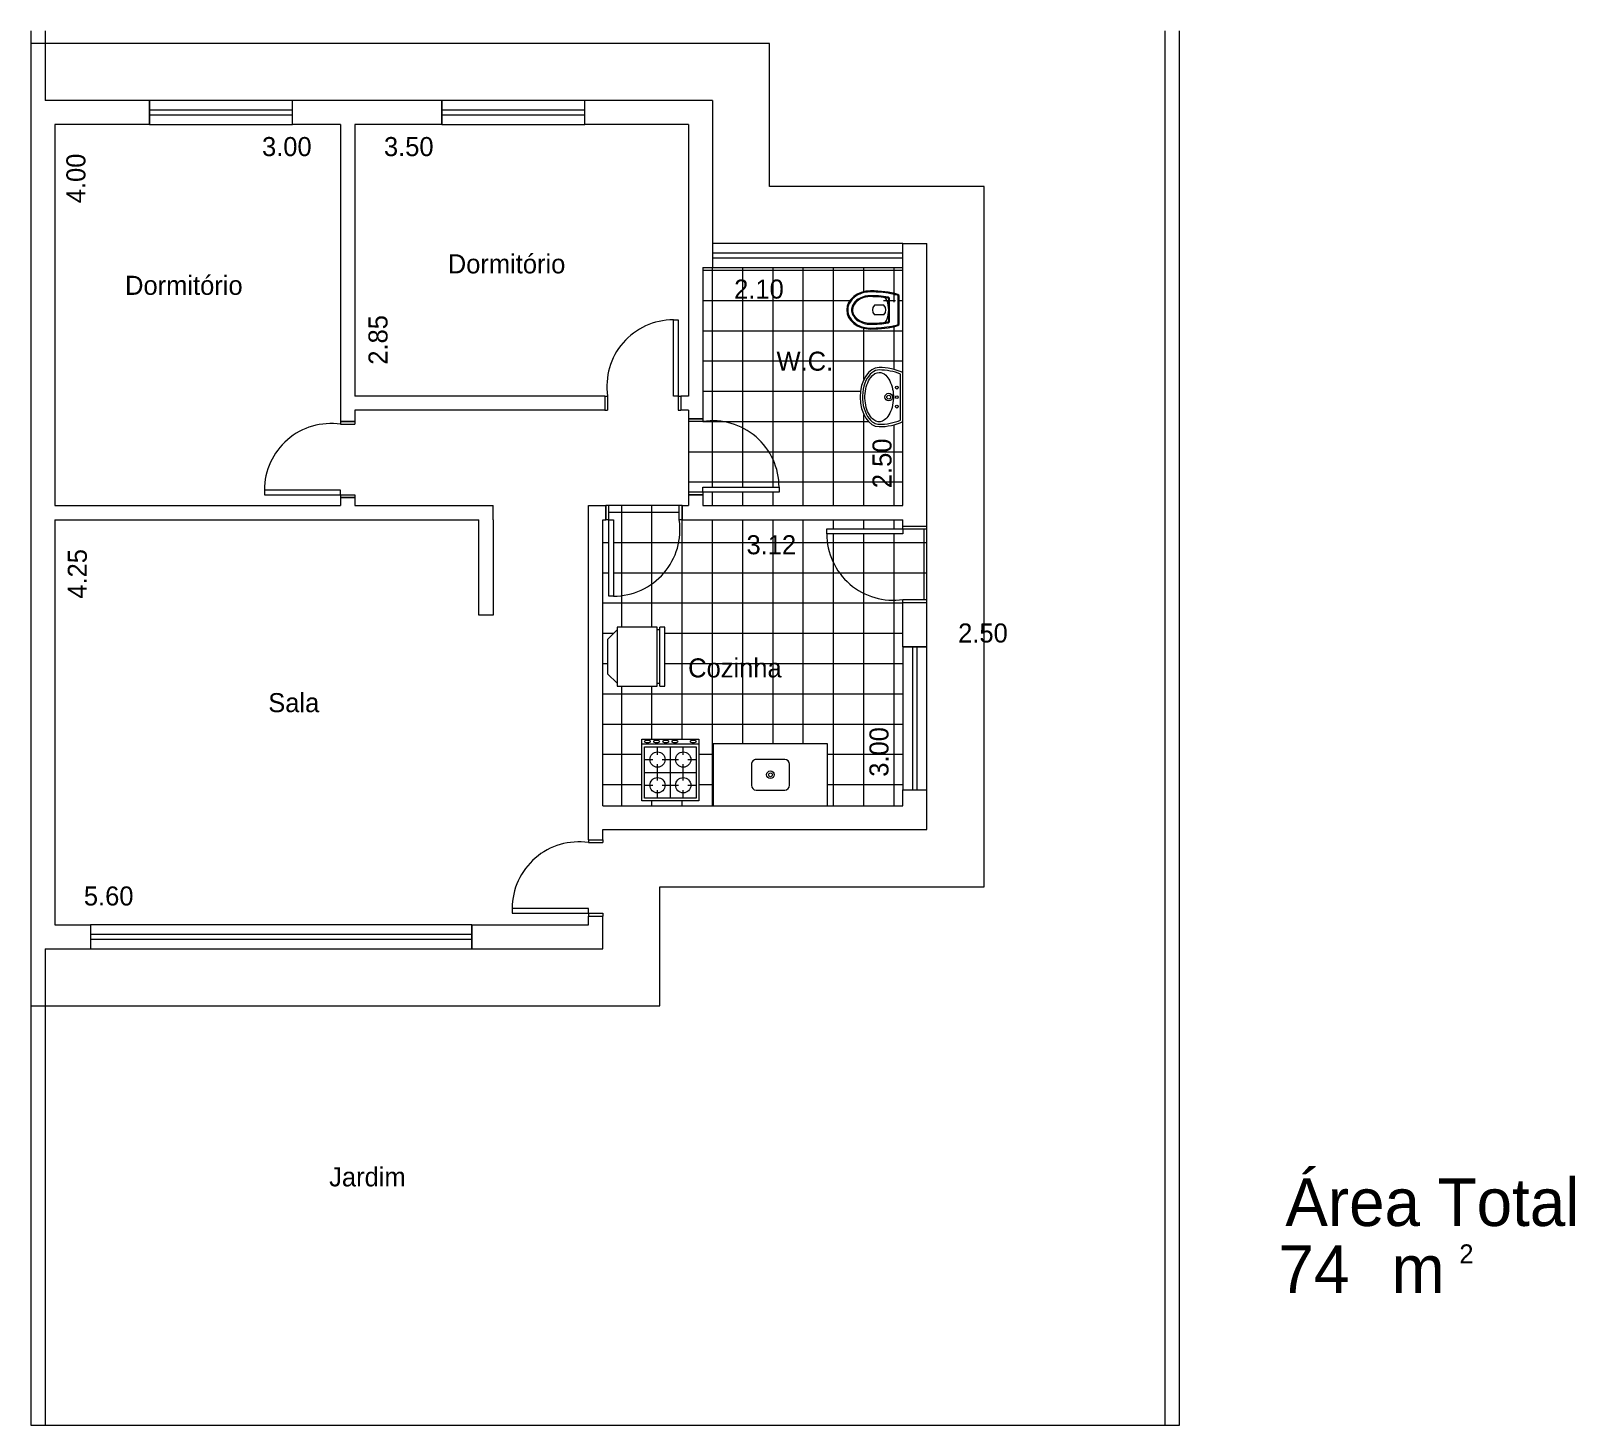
# Model space of a CAD drawing. Extents: x 0 to 16.2, y 0 to 14.6.
import ezdxf

# ---------------------------------------------------------------- set-up
doc = ezdxf.new("R2010")
doc.units = 0
doc.layers.get('0').update_dxf_attribs({"linetype": 'CONTINUOUS'})
doc.layers.get('DEFPOINTS').update_dxf_attribs({"linetype": 'CONTINUOUS'})
for name, color, linetype in [('ARQ3', 3, 'CONTINUOUS'), ('BLOCO', 7, 'CONTINUOUS'), ('BLOCOS', 7, 'CONTINUOUS'), ('HACHURA', 1, 'CONTINUOUS')]:
    doc.layers.add(name, color=color, linetype=linetype)
doc.styles.add('PADRÃO', font='', dxfattribs={"height": 0.2})
doc.styles.get('PADRÃO').set_extended_font_data('AvantGarde Bk BT')
doc.dimstyles.new('PADRÃOS', dxfattribs={"dimtxt": 0.15, "dimasz": 0.1, "dimexe": 1.25, "dimexo": 0.625, "dimgap": 0.1, "dimtad": 0, "dimjust": 1, "dimzin": 1, "dimdsep": 46, "dimtxsty": 'PADRÃO', "dimcen": 2.5, "dimse1": 1, "dimse2": 1, "dimsd1": 1, "dimsd2": 1, "dimclrt": 1, "dimadec": 0, "dimazin": 0, "dimtfac": 1, "dimtdec": 4, "dimtmove": 0, "dimatfit": 3, "dimfxl": 1, "dimtolj": 1, "dimtzin": 0, "dimarcsym": 0})
pattern_1 = [(0, (-139.5340085024382, -157.7421521348894), (0, 0.3175), []), (90, (-139.5340085024382, -157.7421521348894), (-0.3175, 1.944062586693024e-17), [])]

# ---------------------------------------------------------------- blocks, each defined once
blk = doc.blocks.new('J15')
at = {"layer": 'BLOCO'}
for p, q in [((1.5, 0.25), (0, 0.25)), ((0, 0.25), (0, 0)), ((1.5, 0), (1.5, 0.25)), ((1.5, 0.1500000000000057), (0, 0.1500000000000057)), ((0, 0.09999999999999432), (1.5, 0.09999999999999432)), ((0, 0), (1.5, 0))]:
    blk.add_line(p, q, dxfattribs=at)
blk = doc.blocks.new('J2')
at = {"layer": 'BLOCO'}
for p, q in [((0, 0.25), (0, 0)), ((2, 0.25), (0, 0.25)), ((2, 0), (2, 0.25)), ((2, 0.1500000000000057), (0, 0.1500000000000057)), ((0, 0.09999999999999432), (2, 0.09999999999999432)), ((0, 0), (2, 0))]:
    blk.add_line(p, q, dxfattribs=at)
blk = doc.blocks.new('P80D15')
at = {"layer": 'BLOCO', "ltscale": 0.015}
for p, q in [((0, 0.1500000000000057), (0, 0)), ((0, 0.1500000000000341), (0.03000000000000114, 0.1500000000000341)), ((0, 2.842170943040401e-14), (0.03000000000000114, 0)), ((0.03000000000000114, 0.1500000000000057), (0.03000000000000114, 0)), ((0.7700000000000102, 0.1500000000000057), (0.7700000000000102, 0)), ((0.7700000000000102, 0.1500000000000057), (0.8000000000000114, 0.1500000000000057)), ((0.7699999999999818, 0), (0.8000000000000114, 0)), ((0.8000000000000114, 0.1500000000000057), (0.8000000000000114, 0))]:
    blk.add_line(p, q, dxfattribs=at)
at = {"layer": 'BLOCO'}
blk.add_lwpolyline([(0.7700000000000102, 0.1500000000000057), (0.7199999999999989, 0.1500000000000057), (0.7199999999999989, 0.950000000000017), (0.7700000000000102, 0.950000000000017)], close=True, dxfattribs=at)
at = {"layer": 'BLOCO', "ltscale": 0.015}
blk.add_arc((0.7199999999999989, 0.2524375000000134), 0.6975625000000036, 89.99999999999959, 188.444460412286, dxfattribs=at)
blk = doc.blocks.new('P80E15')
at = {"layer": 'BLOCO', "ltscale": 0.015}
for p, q in [((0.03000000000000114, 0.1500000000000057), (0, 0.1500000000000057)), ((0, 0.1500000000000057), (0, 0)), ((0.03000000000000114, 2.842170943040401e-14), (0, 0)), ((0.03000000000000114, 0.1500000000000057), (0.03000000000000114, 0)), ((0.8000000000000114, 0.1500000000000341), (0.7700000000000102, 0.1500000000000341)), ((0.7700000000000102, 0.1500000000000057), (0.7700000000000102, 0)), ((0.8000000000000114, 2.842170943040401e-14), (0.7700000000000102, 5.684341886080801e-14)), ((0.8000000000000114, 0.1500000000000057), (0.8000000000000114, 0))]:
    blk.add_line(p, q, dxfattribs=at)
at = {"layer": 'BLOCO'}
blk.add_lwpolyline([(0.03000000000000114, 0.1500000000000057), (0.0800000000000125, 0.1500000000000057), (0.0800000000000125, 0.950000000000017), (0.03000000000000114, 0.950000000000017)], close=True, dxfattribs=at)
at = {"layer": 'BLOCO', "ltscale": 0.015}
blk.add_arc((0.0800000000000125, 0.2524375000000134), 0.6975625000000036, 351.555539587714, 90.00000000000041, dxfattribs=at)
blk = doc.blocks.new('P80D25')
at = {"layer": 'BLOCO', "ltscale": 0.015}
for p, q in [((0, 0.2499999999999716), (0, 0)), ((0, 0.25), (0.03000000000000114, 0.25)), ((0.03000000000000114, 0.2499999999999716), (0.03000000000000114, 0)), ((0.7700000000000102, 0.2499999999999716), (0.7700000000000102, -2.842170943040401e-14)), ((0.7700000000000102, 0.2499999999999716), (0.8000000000000114, 0.2499999999999716)), ((0.8000000000000114, 0.2499999999999716), (0.8000000000000114, -2.842170943040401e-14)), ((0, 0), (0.8000000000000114, -2.842170943040401e-14))]:
    blk.add_line(p, q, dxfattribs=at)
at = {"layer": 'BLOCO'}
blk.add_lwpolyline([(0.7700000000000102, 0.2499999999999716), (0.7199999999999989, 0.2499999999999716), (0.7199999999999989, 1.049999999999983), (0.7700000000000102, 1.049999999999983)], close=True, dxfattribs=at)
at = {"layer": 'BLOCO', "ltscale": 0.015}
blk.add_arc((0.7199999999999989, 0.3524374999999793), 0.6975625000000036, 89.99999999999959, 188.444460412286, dxfattribs=at)
blk = doc.blocks.new('J4')
at = {"layer": 'BLOCO'}
for p, q in [((4, 0.25), (0, 0.25)), ((0, 0.25), (0, 0)), ((4, 0), (4, 0.25)), ((4, 0.1500000000000057), (0, 0.1500000000000057)), ((0, 0.09999999999999432), (4, 0.09999999999999432)), ((0, 0), (4, 0))]:
    blk.add_line(p, q, dxfattribs=at)
blk = doc.blocks.new('*D10')
at = {"layer": 'DEFPOINTS', "color": 0, "linetype": 'ByBlock', "ltscale": 0.015}
for p in [(139.7840085024383, 171.3921521348894), (142.7840085024383, 171.3921521348894), (139.7840085024383, 171.1587201478096)]:
    blk.add_point(p, dxfattribs=at)
at = {"color": 1, "linetype": 'ByBlock', "ltscale": 0.015, "insert": (142.2193107002405, 171.1587201478096), "char_height": 0.2, "attachment_point": 5, "style": 'PADRÃO'}
blk.add_mtext('\\A1;3.00', dxfattribs=at)
blk = doc.blocks.new('*D11')
at = {"layer": 'DEFPOINTS', "color": 0, "linetype": 'ByBlock', "ltscale": 0.015}
for p in [(139.7840085024383, 171.3921521348894), (139.7840085024383, 167.3921521348894), (140.0074843255831, 167.3921521348894)]:
    blk.add_point(p, dxfattribs=at)
at = {"color": 1, "linetype": 'ByBlock', "ltscale": 0.015, "insert": (140.0074843255831, 170.8260120249993), "char_height": 0.2, "attachment_point": 5, "rotation": 90, "style": 'PADRÃO'}
blk.add_mtext('\\A1;4.00', dxfattribs=at)
blk = doc.blocks.new('*D12')
at = {"layer": 'DEFPOINTS', "color": 0, "linetype": 'ByBlock', "ltscale": 0.015}
for p in [(142.9340085024383, 171.3921521348894), (146.4340085024383, 171.3921521348894), (146.4340085024383, 171.1587201478096)]:
    blk.add_point(p, dxfattribs=at)
at = {"color": 1, "linetype": 'ByBlock', "ltscale": 0.015, "insert": (143.4987063046361, 171.1587201478096), "char_height": 0.2, "attachment_point": 5, "style": 'PADRÃO'}
blk.add_mtext('\\A1;3.50', dxfattribs=at)
blk = doc.blocks.new('*D13')
at = {"layer": 'DEFPOINTS', "color": 0, "linetype": 'ByBlock', "ltscale": 0.015}
for p in [(142.9340085024383, 171.3921521348894), (143.1771511606357, 171.3921521348894), (142.9340085024383, 168.5421521348894)]:
    blk.add_point(p, dxfattribs=at)
at = {"color": 1, "linetype": 'ByBlock', "ltscale": 0.015, "insert": (143.1771511606357, 169.1313691678565), "char_height": 0.2, "attachment_point": 5, "rotation": 90, "style": 'PADRÃO'}
blk.add_mtext('\\A1;2.85', dxfattribs=at)
blk = doc.blocks.new('*D14')
at = {"layer": 'DEFPOINTS', "color": 0, "linetype": 'ByBlock', "ltscale": 0.015}
for p in [(146.5840085024383, 169.8921521348895), (148.6840085024382, 169.8921521348895), (148.6840085024382, 169.6634529299051)]:
    blk.add_point(p, dxfattribs=at)
at = {"color": 1, "linetype": 'ByBlock', "ltscale": 0.015, "insert": (147.1730881727679, 169.6634529299051), "char_height": 0.2, "attachment_point": 5, "style": 'PADRÃO'}
blk.add_mtext('\\A1;2.10', dxfattribs=at)
blk = doc.blocks.new('*D15')
at = {"layer": 'DEFPOINTS', "color": 0, "linetype": 'ByBlock', "ltscale": 0.015}
for p in [(148.4652383524117, 169.8921521348894), (148.6840085024383, 169.8921521348894), (148.6840085024383, 167.3921521348894)]:
    blk.add_point(p, dxfattribs=at)
at = {"color": 1, "linetype": 'ByBlock', "ltscale": 0.015, "insert": (148.4652383524117, 167.8357824601574), "char_height": 0.2, "attachment_point": 5, "rotation": 90, "style": 'PADRÃO'}
blk.add_mtext('\\A1;2.50', dxfattribs=at)
blk = doc.blocks.new('*D16')
at = {"layer": 'DEFPOINTS', "color": 0, "linetype": 'ByBlock', "ltscale": 0.015}
for p in [(148.4333822709438, 167.2421521348894), (148.6840085024383, 167.2421521348894), (148.6840085024383, 164.2421521348894)]:
    blk.add_point(p, dxfattribs=at)
at = {"color": 1, "linetype": 'ByBlock', "ltscale": 0.015, "insert": (148.4333822709438, 164.8068499370872), "char_height": 0.2, "attachment_point": 5, "rotation": 90, "style": 'PADRÃO'}
blk.add_mtext('\\A1;3.00', dxfattribs=at)
blk = doc.blocks.new('*D17')
at = {"layer": 'DEFPOINTS', "color": 0, "linetype": 'ByBlock', "ltscale": 0.015}
for p in [(145.5665423325752, 167.2421521348895), (148.6840085024383, 167.2421521348894), (145.5665423325752, 166.9800517594688)]:
    blk.add_point(p, dxfattribs=at)
at = {"color": 1, "linetype": 'ByBlock', "ltscale": 0.015, "insert": (147.3024962296139, 166.9800517594688), "char_height": 0.2, "attachment_point": 5, "style": 'PADRÃO'}
blk.add_mtext('\\A1;3.12', dxfattribs=at)
blk = doc.blocks.new('*D18')
at = {"layer": 'DEFPOINTS', "color": 0, "linetype": 'ByBlock', "ltscale": 0.015}
for p in [(139.7840085024383, 167.2421521348894), (139.7840085024383, 162.9921521348894), (140.0224219834037, 162.9921521348894)]:
    blk.add_point(p, dxfattribs=at)
at = {"color": 1, "linetype": 'ByBlock', "ltscale": 0.015, "insert": (140.0224219834037, 166.6758746623619), "char_height": 0.2, "attachment_point": 5, "rotation": 90, "style": 'PADRÃO'}
blk.add_mtext('\\A1;4.25', dxfattribs=at)
blk = doc.blocks.new('*D19')
at = {"layer": 'DEFPOINTS', "color": 0, "linetype": 'ByBlock', "ltscale": 0.015}
for p in [(145.3840085024382, 163.294146785873), (139.7840085024383, 162.9921521348894), (145.3840085024382, 162.9921521348894)]:
    blk.add_point(p, dxfattribs=at)
at = {"color": 1, "linetype": 'ByBlock', "ltscale": 0.015, "insert": (140.3504233376031, 163.294146785873), "char_height": 0.2, "attachment_point": 5, "style": 'PADRÃO'}
blk.add_mtext('\\A1;5.60', dxfattribs=at)
blk = doc.blocks.new('*D20')
at = {"layer": 'DEFPOINTS', "color": 0, "linetype": 'ByBlock', "ltscale": 0.015}
for p in [(151.4340085024383, 166.0540075707848), (148.9340085024383, 163.9921521348894), (151.4340085024383, 163.9921521348894)]:
    blk.add_point(p, dxfattribs=at)
at = {"color": 1, "linetype": 'ByBlock', "ltscale": 0.015, "insert": (149.523088172768, 166.0540075707848), "char_height": 0.2, "attachment_point": 5, "style": 'PADRÃO'}
blk.add_mtext('\\A1;2.50', dxfattribs=at)
blk = doc.blocks.new('DORMI')
at = {"layer": 'HACHURA', "ltscale": 0.015, "style": 'PADRÃO'}
blk.add_text('Dormitório', height=0.2, dxfattribs=at).set_placement((-0.5164404245072092, -0.06614472024716633))
blk = doc.blocks.new('SALA')
at = {"layer": 'HACHURA', "ltscale": 0.015, "style": 'PADRÃO'}
blk.add_text('Sala', height=0.2, dxfattribs=at).set_placement((-0.2331277903099362, -0.02739059275700129))
blk = doc.blocks.new('WC')
at = {"layer": 'HACHURA', "ltscale": 0.015, "style": 'PADRÃO'}
blk.add_text('W.C.', height=0.2, dxfattribs=at).set_placement((-0.137135439593294, -0.09586776615662984))
blk = doc.blocks.new('COZINHA')
at = {"layer": 'HACHURA', "ltscale": 0.015, "style": 'PADRÃO'}
blk.add_text('Cozinha', height=0.2, dxfattribs=at).set_placement((-0.6582467478390299, -0.06847717339962855))
blk = doc.blocks.new('VASOSAN')
at = {"layer": 'BLOCOS'}
for p, q in [((-0.04999870165021036, 0.1999637913173729), (-0.04999870165021036, 0.300036208682684)), ((0.05000129834978395, 0.2000000000000171), (0.05000129834978395, 0.3000000000000398)), ((-0.1449592708755176, 0.04000000000002046), (0.1449618675667352, 0.04000000000002046)), ((-0.144958964094414, 0.05000000000001137), (0.144958964094414, 0.05000000000001137)), ((-0.1156907586723577, 0.1400000000000148), (0.1156608751354042, 0.1400000000000148)), ((-0.1156899891503542, 0.1500000000000057), (0.1156563640565906, 0.1500000000000057))]:
    blk.add_line(p, q, dxfattribs=at)
for centre, radius, start, end in [((-1.681254687468936e-05, 0.2500000000000284), 0.07072348561596478, 44.98962509969003, 134.9688828081831), ((-1.681254687468936e-05, 0.2500000000000284), 0.07072348561596478, 225.0311171918169, 315.01037490031), ((-0.1449592708755176, 0.06000000000784667), 0.02, 195.5363314444965, 269.9999999879495), ((-0.1449589640944282, 0.0600000000000307), 0.01, 195.5346797106506, 270), ((-0.1156907586724003, 0.1599999999999966), 0.02, 189.3867869031125, 270.0000000001221), ((-0.1156899891503826, 0.1599999999999113), 0.01, 189.3843767903272, 270.0000000002443), ((0.1156563640566048, 0.1599999999999397), 0.01, 269.9999999999185, 350.5758748885445), ((0.1156608751354185, 0.1600000000000534), 0.02, 269.9999999999593, 350.5771305827586), ((0.1449589640941156, 0.06000000000059913), 0.01, 270.0000000017912, 344.483103753554), ((0.1449618675666784, 0.06000000000008754), 0.02, 270.0000000001221, 344.463668535786)]:
    blk.add_arc(centre, radius, start, end, dxfattribs=at)
for centre, major_axis, ratio, start_param, end_param in [((1.298349786793551e-06, 0.3400000000000034), (0, 0.25), 0.8000000000000114, 4.71238898038469, 7.853981633974483), ((1.298349786793551e-06, 0.3400000000000034), (0, 0.5), 0.4000000000000057, 1.570796326794897, 2.178171401941273), ((1.298349786793551e-06, 0.3400000000000034), (0, 0.5), 0.4000000000000057, 4.10501390519934, 4.71238898038469), ((3.162615456631102e-06, 0.2000000000000171), (-0.1315416254084454, 0), 0.380107846735427, 0, 3.141592653589793)]:
    blk.add_ellipse(centre, major_axis=major_axis, ratio=ratio, start_param=start_param, end_param=end_param, dxfattribs=at)
for points, knots in [([(0.1900012983497845, 0.3400000000000034), (0.1900012983497845, 0.3848761319792686), (0.1797393390216371, 0.4296688513161939), (0.1275724019719462, 0.5345347987748141), (0.06728061332151469, 0.5774883381547511), (-0.05557463358574921, 0.5822833263597715), (-0.1176873313140447, 0.5442092108278018), (-0.1772271428546759, 0.4396819034496957), (-0.1899987016502109, 0.3899119131999385), (-0.1899987016502109, 0.3400000000000034)], [4.71238898038469, 4.71238898038469, 4.71238898038469, 4.71238898038469, 5.268704666077937, 5.268704666077937, 6.251971787216637, 6.251971787216637, 7.235238908355337, 7.235238908355337, 7.853981633974483, 7.853981633974483, 7.853981633974483, 7.853981633974483]), ([(0.1500012983497925, 0.3400000000000034), (0.1500012983497925, 0.3788440209133057), (0.1410350669412708, 0.4175642631073231), (0.09785548235792874, 0.5046356523495774), (0.05186252916044509, 0.5365242863162791), (-0.035906470330346, 0.5428969122828846), (-0.08268716521656927, 0.5186239494114204), (-0.136675398657502, 0.4336095243094746), (-0.1499987016502189, 0.3869668551708401), (-0.1499987016502189, 0.3400000000000034)], [4.71238898038469, 4.71238898038469, 4.71238898038469, 4.71238898038469, 5.267303564860582, 5.267303564860582, 6.225165062483076, 6.225165062483076, 7.18302656010557, 7.18302656010557, 7.853981633974483, 7.853981633974483, 7.853981633974483, 7.853981633974483]), ([(0.1400012983497874, 0.3400000000000034), (0.1400012983497874, 0.3772837390730786), (0.1313244408788421, 0.4146147677288923), (0.08614040026922964, 0.5057958350239744), (0.03502463044166859, 0.5349710805647021), (-0.04931088296146413, 0.5246485128546965), (-0.08846614740087944, 0.4978919085569657), (-0.1301770436703151, 0.4186244413023701), (-0.139998701650228, 0.3793231752999873), (-0.139998701650228, 0.3400000000000034)], [4.71238898038469, 4.71238898038469, 4.71238898038469, 4.71238898038469, 5.266984672173268, 5.266984672173268, 6.376176055750425, 6.376176055750425, 7.268653195712185, 7.268653195712185, 7.853981633974483, 7.853981633974483, 7.853981633974483, 7.853981633974483]), ([(-0.1899987016502109, 0.3400000000000034), (-0.1899987016502109, 0.2628456380244302), (-0.1826597402104682, 0.1857481592563204), (-0.1646350625580055, 0.0962993025843275), (-0.1598779088782436, 0.07633152029333701), (-0.1545936493339752, 0.05732178411361133)], [1.570796326794897, 1.570796326794897, 1.570796326794897, 1.570796326794897, 2.037455774227855, 2.037455774227855, 2.178171373096618, 2.178171373096618, 2.178171373096618, 2.178171373096618]), ([(0.1255213970934932, 0.158362586435743), (0.1304959230626253, 0.1883329397418549), (0.1342856674288981, 0.2197754344096836), (0.1388984311594896, 0.280892952358073), (0.1400012983497874, 0.3104504303007616), (0.1400012983497874, 0.3400000000000034)], [4.319424209334854, 4.319424209334854, 4.319424209334854, 4.319424209334854, 4.526146784234752, 4.526146784234752, 4.71238898038469, 4.71238898038469, 4.71238898038469, 4.71238898038469]), ([(0.1353910129756457, 0.1567256052765629), (0.1406375926198677, 0.1883393074453181), (0.1445703338030171, 0.2215366219332111), (0.1489940345178695, 0.2833246268364178), (0.1500012983497925, 0.3116621455754114), (0.1500012983497925, 0.3400000000000034)], [4.319414935773391, 4.319414935773391, 4.319414935773391, 4.319414935773391, 4.53527739023095, 4.53527739023095, 4.71238898038469, 4.71238898038469, 4.71238898038469, 4.71238898038469]), ([(0.1545944801337669, 0.0573247746568768), (0.1714080019636555, 0.1178830224408784), (0.1827947395838834, 0.188231392050767), (0.1891612343353728, 0.2873542333339003), (0.1900012983497845, 0.3136769834079587), (0.1900012983497845, 0.3400000000000034)], [4.105016649121983, 4.105016649121983, 4.105016649121983, 4.105016649121983, 4.553177186481221, 4.553177186481221, 4.71238898038469, 4.71238898038469, 4.71238898038469, 4.71238898038469])]:
    blk.add_open_spline(points, degree=3, knots=knots, dxfattribs=at)
for points in [[(-0.1499987016502189, 0.3400000000000034), (-0.1499987016502189, 0.2771333061211863), (-0.1449377691834997, 0.2142947379843179), (-0.1354229546785177, 0.1567380311504962)], [(-0.1399987016502138, 0.3400000000000034), (-0.1399987016502138, 0.2776703725988909), (-0.1349701841103865, 0.2153313553609451), (-0.1255561557510418, 0.1583694305881238)]]:
    blk.add_open_spline(points, degree=3, dxfattribs=at)
blk = doc.blocks.new('LAVAT')
at = {"layer": 'BLOCOS'}
for p, q in [((-0.2573623180961135, 0), (0.2573623180960993, 0)), ((-0.2410322495695425, 0.02500000000000568), (0.2410322495695283, 0.02500000000000568))]:
    blk.add_line(p, q, dxfattribs=at)
for centre, radius in [((-2.842170943040401e-14, 0.1500000000000057), 0.04), ((-2.842170943040401e-14, 0.1500000000000057), 0.02), ((-0.09999999999999432, 0.06499999999999773), 0.015), ((0, 0.06499999999999773), 0.015), ((0.09999999999999432, 0.06499999999999773), 0.015)]:
    blk.add_circle(centre, radius, dxfattribs=at)
for centre, radius, start, end in [((0.3099999999999739, 0.25), 0.6200000000000045, 180, 203.779994731564), ((0.3099999999999739, 0.25), 0.5951987399818819, 180.0000000000055, 202.2113997706397), ((-0.3099999999999739, 0.25), 0.5951987399818819, 337.7886002293573, 359.9999999999946), ((-0.3099999999999739, 0.25), 0.6200000000000045, 336.2200052684331, 7.016477563892661e-15)]:
    blk.add_arc(centre, radius, start, end, dxfattribs=at)
blk.add_ellipse((-2.842170943040401e-14, 0.25), major_axis=(0.3100000000000023, 0), ratio=0.645161290322576, start_param=0, end_param=3.141592653589793, dxfattribs=at)
for points, knots in [([(0.2849999999999824, 0.2500000000000284), (0.2849999999999682, 0.300317964642403), (0.2452497040517159, 0.3541887687748044), (0.1008916727811169, 0.4227595909021034), (3.167234224576987e-05, 0.4339558931305021), (-0.1743068501371283, 0.3989778962069579), (-0.2442601782461509, 0.3532994974840165), (-0.2803506487652356, 0.2860131679577762), (-0.2851229441039038, 0.2679846562883483), (-0.285198739981908, 0.2499999999999716)], [0, 0, 0, 0, 0.9361481793933827, 0.9361481793933827, 1.872296358786765, 1.872296358786765, 2.808444538180148, 2.808444538180148, 3.13938546545754, 3.13938546545754, 3.13938546545754, 3.13938546545754]), ([(0.2599999999999625, 0.2500000000000284), (0.2599999999999625, 0.2784978981889878), (0.242078010852012, 0.3126567214920613), (0.1643569005752425, 0.3704649949829673), (0.1030052039381815, 0.3920693254798095), (-0.02877373062847255, 0.4037223597623836), (-0.0976825814684048, 0.3936467971219031), (-0.2034406750199054, 0.3477822861136133), (-0.2396263539294523, 0.3143366745038918), (-0.2661732608932681, 0.2526194074667387), (-0.2627272874450739, 0.2240541362115209), (-0.2158391141528142, 0.162032776211305), (-0.168127663237712, 0.1314918993692231), (-0.04805875393354597, 0.09792981637818343), (0.02266607553652022, 0.095757041570522), (0.1477154277714732, 0.1225128520000851), (0.2007272141554637, 0.1503951910720218), (0.2508407150234859, 0.2045307616155014), (0.2599999999999767, 0.2286312563089723), (0.2599999999999625, 0.2500000000000284)], [0, 0, 0, 0, 0.718091798041799, 0.718091798041799, 1.436183596083598, 1.436183596083598, 2.154275394125397, 2.154275394125397, 2.872367192167196, 2.872367192167196, 3.590458990208995, 3.590458990208995, 4.308550788250794, 4.308550788250794, 5.026642586292593, 5.026642586292593, 5.744734384334392, 5.744734384334392, 6.283185307179586, 6.283185307179586, 6.283185307179586, 6.283185307179586])]:
    blk.add_open_spline(points, degree=3, knots=knots, dxfattribs=at)
blk = doc.blocks.new('GELAD')
at = {"layer": 'BLOCOS'}
for p, q in [((0.3100000000000023, 0.6499999999999773), (-0.3100000000000023, 0.6499999999999773)), ((-0.3100000000000023, 0.6499999999999773), (-0.3100000000000023, 0.5999999999999659)), ((0.3100000000000165, 0.5999999999999659), (0.3100000000000023, 0.6499999999999773)), ((0.3100000000000023, 0.5999999999999659), (-0.3100000000000023, 0.5999999999999659)), ((0.3100000000000023, 0.5699999999999648), (-0.3100000000000023, 0.5699999999999648)), ((-0.3100000000000023, 0.5699999999999648), (-0.3100000000000023, 0.1499999999999773)), ((-0.2800000000000011, 0.5999999999999659), (-0.2799999999999869, 0.5699999999999932)), ((0.2800000000000153, 0.5699999999999932), (0.2800000000000011, 0.5999999999999659)), ((0.3100000000000023, 0.1499999999999773), (0.3100000000000165, 0.5699999999999648)), ((-0.3100000000000023, 0.1499999999999773), (0.3100000000000023, 0.1499999999999773)), ((-0.1800000000000068, 0.05000000000001137), (-0.2800000000000011, 0.1500000000000057)), ((-0.1800000000000068, 0.05000000000001137), (0.1800000000000068, 0.04999999999998295)), ((0.1800000000000068, 0.04999999999998295), (0.2800000000000011, 0.1499999999999773))]:
    blk.add_line(p, q, dxfattribs=at)
blk = doc.blocks.new('FOGÃO4B')
at = {"layer": 'BLOCOS'}
for p, q in [((-0.2999999999999972, 0.700000000000017), (0.2999999999999972, 0.700000000000017)), ((-0.2999999999999972, 0.05000000000001137), (-0.2999999999999829, 0.700000000000017)), ((-0.2999999999999972, 0.6500000000000057), (0.2999999999999972, 0.6500000000000057)), ((0.2999999999999972, 0.700000000000017), (0.2999999999999972, 0.05000000000001137)), ((-0.2700000000000244, 0.620000000000033), (0.2700000000000102, 0.620000000000033)), ((-0.2699999999999818, 0.0800000000000125), (-0.2700000000000244, 0.620000000000033)), ((-0.1350000000000051, 0.5350000000000534), (-0.1350000000000193, 0.620000000000033)), ((2.842170943040401e-14, 0.0800000000000125), (-1.4210854715202e-14, 0.620000000000033)), ((0.1350000000000051, 0.5350000000000534), (0.1349999999999909, 0.620000000000033)), ((0.2700000000000102, 0.620000000000033), (0.269999999999996, 0.07999999999995566)), ((-0.2700000000000244, 0.4850000000000421), (-0.1850000000000023, 0.4850000000000421)), ((-0.2700000000000244, 0.3500000000000512), (0.2700000000000102, 0.3500000000000512)), ((-0.1349999999999909, 0.2650000000000716), (-0.1350000000000051, 0.4350000000000307)), ((-0.08500000000000796, 0.4850000000000421), (0.08500000000000796, 0.4850000000000421)), ((0.1350000000000051, 0.2650000000000716), (0.1350000000000051, 0.4350000000000307)), ((0.1850000000000023, 0.4850000000000421), (0.2700000000000102, 0.4850000000000421)), ((-0.2700000000000244, 0.2150000000000603), (-0.1850000000000023, 0.2150000000000603)), ((-0.1349999999999767, 0.0800000000000125), (-0.1349999999999767, 0.1650000000000489)), ((-0.08500000000000796, 0.2150000000000603), (0.08500000000000796, 0.2150000000000603)), ((0.1350000000000335, 0.0800000000000125), (0.1350000000000193, 0.1650000000000489)), ((0.1850000000000023, 0.2150000000000603), (0.2700000000000102, 0.2150000000000603)), ((0.2999999999999972, 0.05000000000001137), (-0.2999999999999972, 0.05000000000001137)), ((0.269999999999996, 0.07999999999995566), (-0.2699999999999818, 0.0800000000000125))]:
    blk.add_line(p, q, dxfattribs=at)
for centre in [(-0.1350000000000051, 0.4850000000000421), (0.1350000000000051, 0.4850000000000421), (-0.1350000000000051, 0.2150000000000603), (0.1350000000000051, 0.2150000000000603)]:
    blk.add_circle(centre, 0.08, dxfattribs=at)
for centre in [(-0.2399999999999949, 0.6750000000000114), (-0.1439999999999912, 0.6750000000000114), (-0.04800000000000182, 0.6750000000000114), (0.04800000000000182, 0.6750000000000114), (0.2400000000000091, 0.6750000000000114)]:
    blk.add_ellipse(centre, major_axis=(-0.03000000000000114, 0), ratio=0.499999999999981, dxfattribs=at)
blk = doc.blocks.new('PIA')
at = {"layer": 'BLOCOS'}
blk.add_lwpolyline([(-0.6000000000000085, 0), (0.5999999999999943, 0), (0.5999999999999943, 0.6500000000000057), (-0.6000000000000085, 0.6500000000000057)], close=True, dxfattribs=at)
blk.add_lwpolyline([(-0.1500000000000199, 0.1649999999999352), (0.1500000000000057, 0.1649999999999636, 0.414213562373095), (0.2000000000000028, 0.214999999999975), (0.2000000000000028, 0.4349999999999454, 0.414213562373095), (0.1500000000000057, 0.4849999999999568), (-0.1500000000000057, 0.4849999999999852, 0.4142135623731188), (-0.2000000000000028, 0.4349999999999739), (-0.2000000000000171, 0.2149999999999466, 0.4142135623730711)], format="xyb", close=True, dxfattribs=at)
for radius in [0.04, 0.02]:
    blk.add_circle((0, 0.3249999999999886), radius, dxfattribs=at)
blk = doc.blocks.new('AREA')
at = {"layer": 'HACHURA', "ltscale": 0.1, "style": 'PADRÃO'}
for s, p in [('Área Total', (-2.498118662321986, 0.432649720527877)), ('m', (-1.383981738905476, -0.2692598737472736))]:
    blk.add_text(s, height=0.5, dxfattribs=at).set_placement(p)
at = {"layer": 'HACHURA', "ltscale": 0.015, "style": 'PADRÃO'}
blk.add_text('2', height=0.2, dxfattribs=at).set_placement((-0.6730096243244077, 0.03971876221811499))
blk.add_attdef('100', (-2.57025748884891, -0.2692836984217877), '', height=0.5, dxfattribs=at)

msp = doc.modelspace()

# ---------------------------------------------------------------- hatches: boundary and pattern name
at = {"ltscale": 0.015}
h = msp.add_hatch(dxfattribs=at)
h.set_pattern_fill('NET', color=256, scale=0.1, style=0)
h.set_pattern_definition(pattern_1)
h.paths.add_polyline_path([(7.850000000000051, 9.842436134649205, 0.4580704259902412), (7.050000000000006, 10.5324361346492), (6.900000000000033, 10.5324361346492), (6.900000000000034, 9.792436134649195), (7.05000000000004, 9.792436134649193), (7.050000000000039, 9.842436134649205)])
edge = h.paths.add_edge_path()
edge.add_line((7.850000000000051, 9.842436134649205), (7.85000000000005, 9.792436134649193))
edge.add_line((7.85000000000005, 9.792436134649193), (7.05000000000004, 9.792436134649192))
edge.add_line((7.05000000000004, 9.792436134649192), (7.05000000000004, 9.762436134649192))
edge.add_line((7.05000000000004, 9.762436134649192), (7.050000000000068, 9.650000000000006))
edge.add_line((7.050000000000068, 9.650000000000006), (9.150000000000063, 9.650000000000006))
edge.add_line((9.150000000000063, 9.650000000000006), (9.150000000000063, 10.53122674762861))
edge.add_arc((8.900000000000055, 11.09858906572878), 0.6200000000000029, 270.0000000000015, 293.77999473141267, ccw=False)
edge.add_ellipse((8.900000000000063, 10.78858906572878), major_axis=(-6.451398389031213e-15, 0.3100000000000023), ratio=0.645161290322576, start_angle=0, end_angle=180, ccw=False)
edge.add_arc((8.900000000000071, 10.47858906572884), 0.6200000000000034, 66.22000526858892, 89.99999999996243, ccw=False)
edge.add_line((9.150000000000063, 11.04595138382902), (9.150000000000063, 12.15000000000003))
edge.add_line((9.150000000000063, 12.15000000000003), (7.150000000000034, 12.15000000000003))
edge.add_line((7.150000000000034, 12.15000000000003), (7.050000000000038, 12.15000000000003))
edge.add_line((7.050000000000038, 12.15000000000003), (7.050000000000068, 10.5624361346492))
edge.add_line((7.050000000000068, 10.5624361346492), (7.050000000000068, 10.53243613464921))
edge.add_arc((7.152437500000048, 9.842436134649205), 0.697562500000004, 0, 98.4444604122836, ccw=False)
edge = h.paths.add_edge_path(flags=16)
edge.add_ellipse((8.81000000000006, 11.70300967184156), major_axis=(-0.25, 1.530757942277972e-17), ratio=0.8000000000000114, start_angle=270, end_angle=450, ccw=False)
edge.add_ellipse((8.81000000000006, 11.70300967184156), major_axis=(-0.5, 3.061515884555943e-17), ratio=0.4000000000000057, start_angle=235.1999716104384, end_angle=270, ccw=False)
edge.add_arc((9.090000000000042, 11.84797024105843), 0.01999999999999947, 4.0813574742060155e-11, 78.17726239653149, ccw=False)
edge.add_line((9.110000000000042, 11.84797024105845), (9.110000000000042, 11.55804910261625))
edge.add_arc((9.090000000000042, 11.55804910261843), 0.01999999999999964, 281.8227371119004, 359.99999999376104, ccw=False)
edge.add_ellipse((8.81000000000006, 11.70300967184156), major_axis=(-0.5, 3.061515884555943e-17), ratio=0.4000000000000057, start_angle=90, end_angle=124.80002838732861, ccw=False)
h.paths.add_polyline_path([(7.30000000000005, 12.07542167413655), (7.978159340659391, 12.07542167413655), (7.978159340659391, 11.76717991589479), (7.30000000000005, 11.76717991589479)], flags=24)
h.paths.add_polyline_path([(8.777108970852597, 9.75455065493831), (8.777108970852597, 10.43270999559765), (9.085350729094355, 10.43270999559765), (9.085350729094355, 9.75455065493831)], flags=24)
h.paths.add_polyline_path([(7.766960901996049, 11.00975286499605), (8.479460901996049, 11.00975286499605), (8.479460901996049, 11.3217034144466), (7.766960901996049, 11.3217034144466)], flags=24)
h = msp.add_hatch(dxfattribs=at)
h.set_pattern_fill('NET', color=256, scale=0.1, style=0)
h.set_pattern_definition(pattern_1)
h.paths.add_polyline_path([(6.80253383013698, 9.50000000000006), (6.802533830136981, 9.650000000000007), (6.062533830136971, 9.650000000000034), (6.062533830136972, 9.500000000000028), (6.112533830136982, 9.500000000000028), (6.112533830136982, 8.700000000000017, 0.4580704259902408)])
h.paths.add_polyline_path([(8.35000000000008, 9.354746772900398, 0.4580704259902412), (9.150000000000125, 8.6647467729004), (9.400000000000063, 8.6647467729004), (9.400000000000091, 9.40474677290041), (9.150000000000091, 9.40474677290041), (9.150000000000091, 9.354746772900398)])
h.paths.add_polyline_path([(8.35000000000008, 9.354746772900398), (8.35000000000008, 9.404746772900408), (9.150000000000091, 9.404746772900412), (9.150000000000091, 9.43474677290041), (9.15000000000006, 9.5), (6.832533830136981, 9.5), (6.802533830136989, 9.5, -0.4580704259902142), (6.112533830136982, 8.700000000000017), (6.062533830136971, 8.700000000000015), (6.06253383013697, 9.500000000000027), (6.03253383013697, 9.500000000000028), (6.000000000000057, 9.50000000000003), (6.000000000000056, 6.499999999999999), (7.159595868091927, 6.499999999999999), (7.159595868091927, 7.150000000000006), (8.35959586809193, 7.150000000000006), (8.35959586809193, 6.5), (9.150000000000063, 6.5), (9.150000000000063, 6.66655068936754), (9.150000000000063, 8.16655068936754), (9.150000000000063, 8.6347467729004), (9.150000000000063, 8.664746772900392, -0.4580704259902137)])
h.paths.add_polyline_path([(6.650000000000035, 8.375612452779082), (6.650000000000035, 7.755612452779075), (6.600000000000023, 7.755612452779061), (6.600000000000023, 7.785612452779077), (6.570000000000021, 7.785612452779063), (6.570000000000022, 7.755612452779062), (6.150000000000034, 7.755612452779077), (6.150000000000034, 7.785612452779077), (6.050000000000039, 7.88561245277907), (6.050000000000069, 8.245612452779085), (6.150000000000034, 8.34561245277905), (6.150000000000034, 8.37561245277908), (6.570000000000022, 8.375612452779082), (6.570000000000022, 8.345612452779067), (6.600000000000023, 8.34561245277908), (6.600000000000023, 8.37561245277908)], flags=16)
h.paths.add_polyline_path([(7.009030977332074, 7.200000000000017), (7.009030977332074, 6.550000000000011), (6.409030977332079, 6.550000000000011), (6.409030977332094, 7.200000000000017)], flags=16)
h.paths.add_polyline_path([(8.745252889384718, 6.749999999999996), (8.745252889384718, 7.379395604395601), (9.053494647626476, 7.379395604395601), (9.053494647626476, 6.749999999999996)], flags=24)
h.paths.add_polyline_path([(7.464366848054802, 9.392020503700222), (8.07260860629656, 9.392020503700222), (8.07260860629656, 9.083778745458464), (7.464366848054802, 9.083778745458464)], flags=24)
h.paths.add_polyline_path([(6.852112151863867, 7.790611420505717), (7.970244019995736, 7.790611420505717), (7.970244019995736, 8.102974057868355), (6.852112151863867, 8.102974057868355)], flags=24)

# ---------------------------------------------------------------- linework, layer by layer
for p, q in [((8.526512829121202e-14, 14.63221995225294), (0, 0)), ((0.1500000000000909, 14.63221995225294), (0.1500000000000625, 13.90000000000001)), ((11.90000000000009, 0), (11.90000000000006, 14.63221995225294)), ((12.05000000000007, 0), (12.05000000000007, 14.63221995225294)), ((1.244172243399021, 13.89999999999998), (0.1500000000000625, 13.90000000000001)), ((4.311170755970068, 13.90000000000003), (2.744172243399021, 13.90000000000001)), ((7.150000000000034, 13.90000000000003), (5.811170755970068, 13.90000000000003)), ((7.150000000000034, 13.90000000000003), (7.150000000000034, 12.39999999999998)), ((0.2500000000000568, 13.65000000000001), (0.2500000000000568, 9.650000000000006)), ((1.244172243399021, 13.65000000000001), (0.2500000000000568, 13.65000000000001)), ((3.250000000000057, 13.64999999999998), (2.744172243399021, 13.64999999999995)), ((3.250000000000057, 13.65000000000001), (3.250000000000057, 10.533705856457)), ((3.400000000000063, 13.65000000000001), (3.400000000000063, 10.79999999999998)), ((4.311170755970068, 13.65000000000001), (3.400000000000063, 13.64999999999998)), ((6.900000000000063, 13.64999999999998), (5.811170755970068, 13.65000000000001)), ((6.900000000000063, 13.64999999999998), (6.900000000000034, 10.79999999999998)), ((9.150000000000063, 12.39999999999998), (9.400000000000063, 12.40000000000001)), ((9.400000000000063, 9.43474677290041), (9.400000000000063, 12.40000000000001)), ((7.05000000000004, 12.15000000000003), (7.150000000000034, 12.15000000000003)), ((7.05000000000004, 12.15000000000003), (7.050000000000068, 10.5624361346492)), ((9.150000000000063, 9.650000000000006), (9.150000000000063, 12.15000000000001)), ((6.020613209054432, 10.79999999999998), (3.400000000000063, 10.79999999999998)), ((6.900000000000063, 10.79999999999998), (6.820613209054443, 10.79999999999998)), ((3.400000000000063, 10.64999999999998), (3.400000000000091, 10.53370585645703)), ((6.020613209054432, 10.65000000000001), (3.400000000000063, 10.64999999999998)), ((6.900000000000063, 10.65000000000001), (6.820613209054443, 10.65000000000001)), ((6.900000000000034, 10.65000000000001), (6.900000000000034, 10.5624361346492)), ((3.250000000000057, 9.733705856456993), (3.250000000000057, 9.650000000000006)), ((3.400000000000091, 9.733705856456993), (3.400000000000063, 9.650000000000006)), ((6.900000000000034, 9.762436134649192), (6.900000000000063, 9.650000000000006)), ((7.050000000000068, 9.762436134649192), (7.050000000000068, 9.650000000000006)), ((0.2500000000000568, 9.650000000000006), (3.250000000000057, 9.650000000000006)), ((3.400000000000063, 9.650000000000006), (4.850000000000051, 9.649999999999977)), ((4.850000000000051, 9.5), (4.850000000000051, 9.650000000000034)), ((5.850000000000051, 9.650000000000006), (6.03253383013697, 9.650000000000006)), ((5.850000000000023, 6.142883538132736), (5.850000000000051, 9.650000000000034)), ((6.832533830136981, 9.650000000000006), (6.900000000000034, 9.650000000000006)), ((7.050000000000097, 9.650000000000006), (9.150000000000063, 9.650000000000006)), ((0.2500000000000568, 9.5), (4.700000000000045, 9.5)), ((0.2500000000000568, 9.499999999999972), (0.2500000000000568, 5.25)), ((6.000000000000057, 6.5), (6.000000000000057, 9.5)), ((6.000000000000057, 9.500000000000028), (6.03253383013697, 9.5)), ((6.832533830136981, 9.5), (9.150000000000063, 9.5)), ((9.150000000000063, 9.43474677290041), (9.150000000000063, 9.5)), ((9.150000000000063, 8.16655068936754), (9.150000000000063, 8.6347467729004)), ((9.400000000000063, 8.16655068936754), (9.400000000000063, 8.6347467729004)), ((9.150000000000063, 6.5), (9.150000000000063, 6.66655068936754)), ((9.400000000000063, 6.25), (9.400000000000063, 6.66655068936754)), ((6.000000000000057, 6.5), (9.150000000000063, 6.5)), ((6.000000000000057, 6.25), (9.400000000000063, 6.25)), ((6.000000000000057, 6.142883538132736), (6.000000000000057, 6.25)), ((0.2500000000000568, 5.25), (0.6256297823761088, 5.25)), ((4.625629782376109, 5.25), (5.850000000000023, 5.25)), ((5.850000000000023, 5.25), (5.850000000000023, 5.342883538132753)), ((6.000000000000057, 5), (6.000000000000057, 5.342883538132725)), ((0.1500000000000341, 5), (0.6256297823761088, 5)), ((0.1500000000000341, 5), (0.1500000000000057, 0)), ((4.625629782376109, 5), (6.000000000000057, 5)), ((0, 0), (12.05000000000007, 0))]:
    msp.add_line(p, q)
for p, q in [((1.244172243399021, 13.64999999999998), (1.244172243399021, 13.90000000000003)), ((2.744172243399021, 13.64999999999998), (2.744172243399021, 13.90000000000003)), ((4.311170755970068, 13.65000000000001), (4.311170755970068, 13.90000000000006)), ((5.811170755970068, 13.65000000000001), (5.811170755970068, 13.90000000000006)), ((7.150000000000034, 12.39999999999998), (7.150000000000034, 12.15000000000003)), ((9.150000000000063, 12.15000000000001), (9.150000000000063, 12.40000000000001)), ((6.020613209054432, 10.79999999999998), (6.020613209054432, 10.65000000000001)), ((6.820613209054443, 10.79999999999998), (6.820613209054443, 10.65000000000001)), ((3.400000000000091, 10.533705856457), (3.250000000000057, 10.533705856457)), ((6.900000000000063, 10.5624361346492), (7.050000000000068, 10.5624361346492)), ((6.900000000000034, 10.5324361346492), (6.900000000000034, 9.792436134649222)), ((3.400000000000091, 9.733705856456993), (3.250000000000057, 9.733705856456993)), ((6.900000000000063, 9.762436134649192), (7.050000000000068, 9.762436134649192)), ((6.03253383013697, 9.650000000000034), (6.03253383013697, 9.500000000000028)), ((6.832533830136981, 9.650000000000006), (6.062533830136999, 9.650000000000034)), ((6.832533830136981, 9.650000000000034), (6.832533830136981, 9.500000000000028)), ((4.700000000000045, 8.5), (4.700000000000045, 9.5)), ((4.850000000000051, 9.5), (4.850000000000051, 8.5)), ((9.150000000000063, 9.43474677290041), (9.400000000000063, 9.43474677290041)), ((9.150000000000063, 8.6347467729004), (9.400000000000063, 8.6347467729004)), ((4.850000000000051, 8.5), (4.700000000000045, 8.5)), ((9.150000000000063, 8.16655068936754), (9.400000000000063, 8.16655068936754)), ((9.150000000000063, 6.66655068936754), (9.400000000000063, 6.66655068936754)), ((5.850000000000023, 6.142883538132736), (6.000000000000057, 6.142883538132736)), ((0.6256297823761088, 5.25), (0.6256297823761088, 5)), ((4.625629782376109, 5.25), (4.625629782376109, 5)), ((5.850000000000023, 5.342883538132725), (6.000000000000057, 5.342883538132725))]:
    msp.add_line(p, q, dxfattribs=at)
at = {"layer": 'ARQ3'}
msp.add_lwpolyline([(2.575717417130363e-14, 4.399999999999999), (6.600000000000057, 4.400000000000001), (6.600000000000056, 5.650000000000001), (10.00000000000006, 5.649999999999999), (10.00000000000006, 13.00000000000007), (7.750000000000034, 12.99999999999982), (7.750000000000034, 14.50000000000003), (8.449465387049597e-14, 14.50000000000003), (2.575717417130363e-14, 4.399999999999999)], dxfattribs=at)

# ---------------------------------------------------------------- block references
at = {"ltscale": 0.015}
for name, p in [('J15', (1.244172243399021, 13.64999999999998)), ('J15', (4.311170755970068, 13.65000000000001)), ('J2', (7.150000000000034, 12.15000000000003)), ('DORMI', (4.89047818056963, 12.15348694704946)), ('DORMI', (1.504594125607241, 11.9280571293709)), ('P80D15', (6.020613209054432, 10.65000000000001)), ('WC', (7.960346341589343, 11.16159590587796)), ('COZINHA', (7.554040218384216, 7.915407275224027)), ('SALA', (2.723512312174364, 7.509633622979408)), ('FOGÃO4B', (6.709030977332077, 6.5)), ('PIA', (7.759595868091935, 6.5)), ('J4', (0.6256297823761088, 5))]:
    msp.add_blockref(name, p, dxfattribs=at)
for name, p, rotation in [('VASOSAN', (9.150000000000063, 11.70300837349177), 90), ('LAVAT', (9.150000000000063, 10.78858906572881), 90.0000000000012), ('P80E15', (3.400000000000091, 9.733705856456993), 90), ('P80D15', (6.900000000000034, 10.5624361346492), 270), ('P80D15', (6.832533830136981, 9.650000000000034), 180), ('P80D25', (9.400000000000063, 8.6347467729004), 90), ('GELAD', (6.000000000000057, 8.065612452779078), 270), ('J15', (9.400000000000063, 6.66655068936754), 90), ('P80E15', (6.000000000000057, 5.342883538132725), 90)]:
    msp.add_blockref(name, p, dxfattribs=dict(at, rotation=rotation))
at = {"layer": 'HACHURA', "ltscale": 0.015}
msp.add_blockref('AREA', (15.66010629736303, 1.657005966125013), dxfattribs=at).add_auto_attribs({'100': '74'})

# ---------------------------------------------------------------- texts
at = {"ltscale": 0.015, "style": 'PADRÃO'}
msp.add_text('Jardim', height=0.2, dxfattribs=at).set_placement((3.129818435379548, 2.505092825544892))

# ---------------------------------------------------------------- dimensions: what is measured, and where the dimension line sits
at = {"ltscale": 0.015}
for base, p1, p2, picture, middle in [((0.2500000000000568, 13.41656801292012), (3.250000000000057, 13.64999999999998), (0.2500000000000568, 13.65000000000001), '*D10', (2.685302197802258, 13.41656801292012)), ((6.900000000000063, 13.41656801292012), (3.400000000000063, 13.64999999999998), (6.900000000000063, 13.64999999999998), '*D12', (3.964697802197861, 13.41656801292012)), ((9.150000000000034, 11.92130079501567), (7.05000000000004, 12.15000000000003), (9.150000000000034, 12.15000000000003), '*D14', (7.639079670329721, 11.92130079501567)), ((11.90000000000009, 8.311855435895353), (9.400000000000063, 6.25), (11.90000000000009, 6.25), '*D20', (9.989079670329744, 8.311855435895353)), ((5.850000000000023, 5.551994650983517), (0.2500000000000568, 5.25), (5.850000000000023, 5.25), '*D19', (0.8164148351648919, 5.551994650983517))]:
    dim = msp.add_linear_dim(base=base, p1=p1, p2=p2, dimstyle='PADRÃOS', dxfattribs=at)
    dim.commit()
    dim.dimension.update_dxf_attribs({"geometry": picture, "text_midpoint": middle, "insert": (-139.5340085024382, -157.7421521348894)})
for base, p1, p2, picture, middle in [((0.473475823144895, 9.650000000000006), (0.2500000000000568, 13.65000000000001), (0.2500000000000568, 9.650000000000006), '*D11', (0.473475823144895, 13.08385989010989)), ((3.643142658197519, 13.64999999999998), (3.400000000000063, 10.79999999999998), (3.400000000000063, 13.64999999999998), '*D13', (3.643142658197519, 11.38921703296703)), ((0.4884134809655052, 5.25), (0.2500000000000568, 9.499999999999972), (0.2500000000000568, 5.25), '*D18', (0.4884134809655052, 8.933722527472497)), ((8.899373768505598, 9.5), (9.150000000000063, 6.5), (9.150000000000063, 9.5), '*D16', (8.899373768505598, 7.064697802197799))]:
    dim = msp.add_linear_dim(base=base, p1=p1, p2=p2, angle=90, dimstyle='PADRÃOS', dxfattribs=at)
    dim.commit()
    dim.dimension.update_dxf_attribs({"geometry": picture, "text_midpoint": middle, "insert": (-139.5340085024382, -157.7421521348894)})
dim = msp.add_linear_dim(base=(8.931229849973477, 12.15000000000001), p1=(9.150000000000063, 9.650000000000006), p2=(9.150000000000063, 12.15000000000001), angle=90, dimstyle='PADRÃOS', dxfattribs=at)
dim.commit()
dim.dimension.update_dxf_attribs({"geometry": '*D15', "text_midpoint": (8.931229849973477, 10.09363032526798), "dimtype": 160, "insert": (-139.5340085024382, -157.7421521348894)})
dim = msp.add_linear_dim(base=(6.03253383013697, 9.237899624579342), p1=(9.150000000000063, 9.5), p2=(6.03253383013697, 9.500000000000028), dimstyle='PADRÃOS', dxfattribs=at)
dim.commit()
dim.dimension.update_dxf_attribs({"geometry": '*D17', "text_midpoint": (7.768487727175682, 9.237899624579342), "dimtype": 160, "insert": (-139.5340085024382, -157.7421521348894)})

doc.saveas('drawing.dxf')
